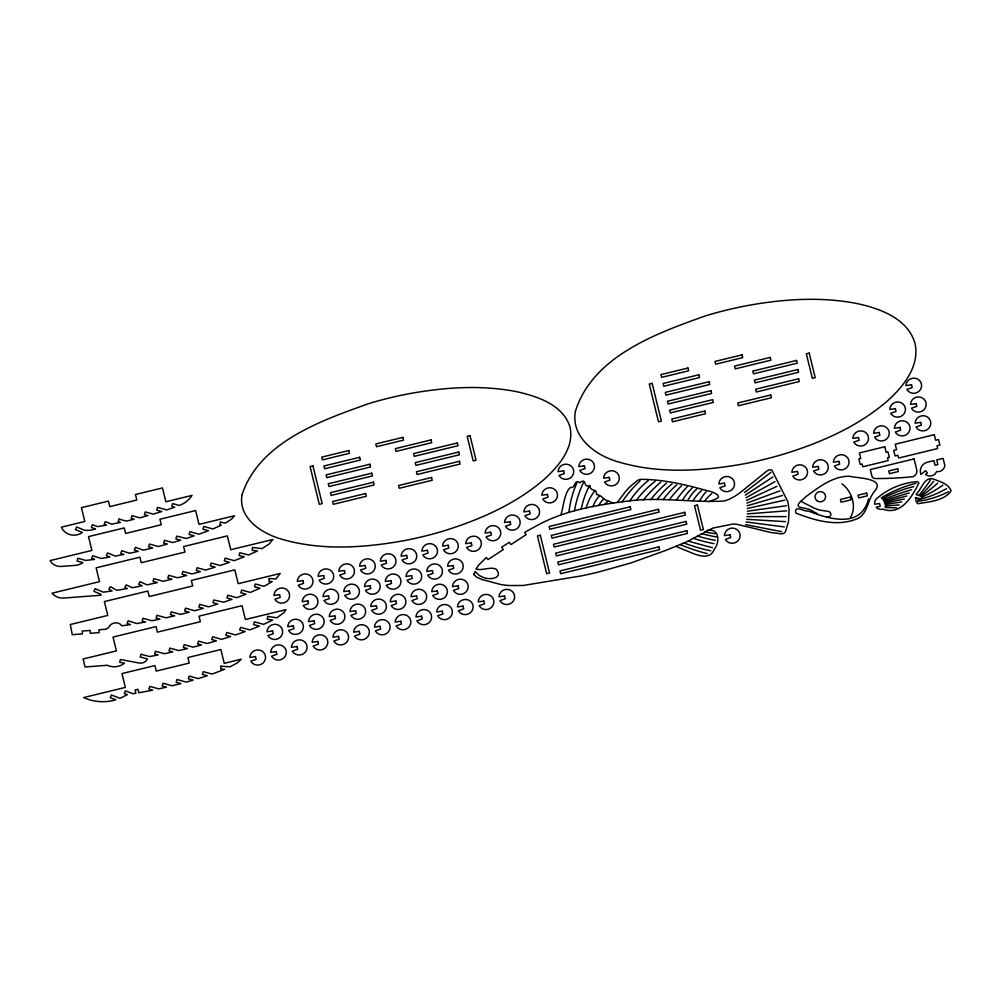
<?xml version="1.0" encoding="UTF-8"?>
<svg xmlns="http://www.w3.org/2000/svg" width="1001" height="1001" viewBox="0 0 1001 1001"><rect width="100%" height="100%" fill="white"/><g stroke="black" fill="none" stroke-linecap="round" stroke-linejoin="round"><path stroke-width="1.5" d="M473.974 574.099L475.162 571.433L478.24 574.574A11.612 11.224 -12.9 0 0 481.519 576.576C487.8 580.542 504.504 579.053 495.97 569.018C489.577 566.566 482.607 570.97 475.95 569.031L478.465 565.29L486.348 557.519L488.038 559.559L503.278 549.599L501.664 547.247L509.284 542.267L510.91 544.619L526.151 534.659L524.624 532.432A229.567 221.947 -12.9 0 1 534.234 527.102C563.175 510.347 596.634 505.03 629.316 500.888C660.76 496.784 692.417 502.877 723.786 501.013A26.627 25.751 -12.9 0 0 729.091 499.299L734.396 496.521A65.816 63.626 -12.9 0 0 741.341 491.704L767.066 470.92L769.444 469.732L771.796 469.932L787.712 501.463L789.088 509.259L788.475 521.721L785.51 531.631L783.833 533.333L781.643 533.871L771.008 532.532L736.874 524.299A24.7 23.874 -12.9 0 0 732.344 524.149L712.587 528.165L686.323 542.029L665.602 550.487L631.206 562.85L599.824 571.684A616.916 596.446 -12.9 0 1 581.944 575.788L523.135 585.485L509.021 585.535A118.669 114.727 -12.9 0 1 500.938 584.546L482.082 579.541L475.963 576.789L473.974 574.099L474.249 575.137M560.973 514.839C563.275 507.407 564.827 490.64 570.858 487.287C574.899 489.489 574.574 477.902 579.742 482.795C587.024 476.776 582.97 489.139 589.914 485.372C589.526 492.042 597.297 487.95 596.446 494.294A1.789 1.739 -12.9 0 0 597.447 494.732C601.126 495.332 602.89 498.435 606.181 500.425C609.008 500.312 610.36 502.59 613.087 503.002M868.58 498.798C860.885 529.116 829.028 519.019 808.27 511.023C803.903 511.886 794.156 504.254 795.745 512.987C813.7 520.12 835.522 526.664 854.704 519.669C868.505 515.878 866.666 499.637 875.037 490.74C885.472 477.777 856.118 478.203 849.761 476.276C832.982 475.875 819.031 487.187 806.093 496.496C804.178 498.998 793.017 505.78 800.9 507.507A21.471 20.758 -12.9 0 0 803.14 507.92L809.271 509.334L817.091 513.563M622.184 501.701L624.874 497.91A123.161 119.069 -12.9 0 1 637.061 483.783L640.127 480.843M617.304 502.364L625.788 491.228A97.285 94.056 -12.9 0 1 629.792 486.886L637.136 480.668A11.762 11.374 -12.9 0 1 640.703 479.329C663.275 479.341 685.91 484.709 707.594 490.828C711.073 491.178 724.086 495.82 715.652 499.061A102.44 99.049 -12.9 0 0 713.275 499.987L708.958 501.751M850.387 517.417C857.156 506.856 851.763 490.94 841.929 483.783M604.604 504.441L607.907 501.238M920.207 495.783L922.659 493.455A138.025 133.446 -12.9 0 0 933.645 481.318M744.519 492.542L770.895 472.347M921.408 496.046L923.448 494.644A147.873 142.968 -12.9 0 0 937.662 483.12M745.295 495.132L772.897 476.976M745.958 497.76L774.962 481.644M746.483 500.412L776.864 486.373M921.683 497.172L924.661 495.858A122.46 118.406 -12.9 0 0 942.879 485.185M746.884 503.09L779.917 490.853M747.159 505.78L782.469 495.457M917.842 499.874L925.324 497.835A105.418 101.914 -12.9 0 0 946.596 488.613M747.309 508.483L784.784 500.125M747.334 511.198L786.361 505.73M885.134 506.081L899.173 504.904M747.234 513.901L786.773 510.848M706.944 530.555C719.068 527.377 720.357 541.991 714.364 549.048C709.847 561.448 695.67 554.529 687.374 551.076A177.027 171.158 -12.9 0 1 682.807 549.261L676.113 546.408M746.996 516.604L786.16 516.616M746.633 519.306L785.472 521.646M826.551 517.029L829.091 517.016L830.755 515.277A3.378 3.266 -12.9 0 0 830.717 513.5L830.192 512.525A3.766 3.641 -12.9 0 0 828.991 511.549L819.631 510.06A72.485 70.083 -12.9 0 1 814.151 508.12L800.938 501.351M746.145 521.984L784.334 526.926M745.545 524.637L781.656 531.631M704.529 501.463A36.674 35.448 -12.9 0 1 711.799 493.593M699.424 501.113A48.448 46.847 -12.9 0 1 706.155 491.766M692.992 500.688A54.054 52.252 -12.9 0 1 701.651 490.365M687.887 500.387A36.849 35.623 -12.9 0 1 696.834 489.039M682.494 500.125A64.164 62.037 -12.9 0 1 692.254 487.912M676.463 499.887A113.288 109.534 -12.9 0 1 687.161 486.799M669.369 499.699A128.766 124.487 -12.9 0 1 681.581 485.698M663.15 499.599A90.641 87.625 -12.9 0 1 676.814 484.809M657.131 499.587A81.018 78.328 -12.9 0 1 672.009 483.971M650.675 499.674A112.688 108.946 -12.9 0 1 666.528 483.058M643.418 499.899A148.623 143.694 -12.9 0 1 660.773 482.144M636.348 500.312A94.332 91.204 -12.9 0 1 655.167 481.306M629.892 500.838A87.663 84.76 -12.9 0 1 648.323 480.493M598.673 505.555A36.574 35.36 -12.9 0 1 603.616 498.836M592.88 506.694A32.833 31.744 -12.9 0 1 599.411 495.858M586.148 508.095A50.876 49.187 -12.9 0 1 594.669 490.89M581.218 509.146A89.439 86.474 -12.9 0 1 589.389 485.798M574.524 510.673A109.86 106.219 -12.9 0 1 583.796 481.881M569.006 512.112A98.311 95.045 -12.9 0 1 576.876 482.995M710.785 550.813A172.134 166.429 -12.9 0 1 684.146 543.03M712.412 547.672A672.847 650.525 -12.9 0 1 688.313 541.066M715.352 540.352A132.708 128.303 -12.9 0 1 697.472 535.973M716.466 536.961A191.579 185.223 -12.9 0 1 701.426 533.596M715.415 533.608A77.753 75.175 -12.9 0 1 704.579 531.806M714.001 543.618A138.163 133.583 -12.9 0 1 693.493 538.325M707.294 553.616A183.834 177.74 -12.9 0 1 680.342 544.657M930.417 480.067A162.65 157.257 -12.9 0 1 919.456 494.719M948.385 491.754A91.091 88.075 -12.9 0 1 917.341 501.401M896.508 507.757A119.106 115.153 -12.9 0 1 885.097 507.419M881.23 497.897A118.068 114.152 -12.9 0 1 915.953 483.383M882.194 498.836A120.47 116.479 -12.9 0 1 913.775 486.611M883.032 499.874A228.516 220.933 -12.9 0 1 911.511 489.789M883.733 501A605.83 585.735 -12.9 0 1 909.183 492.917M884.308 502.202A461.949 446.621 -12.9 0 1 906.793 495.983M884.734 503.465A285.448 275.976 -12.9 0 1 904.316 499.011M885.009 504.767A245.483 237.337 -12.9 0 1 901.776 501.989M918.693 483.27C912.274 496.646 900.737 515.965 882.882 509.121A6.532 6.319 -12.9 0 1 876.989 508.02L876.25 507.269L880.229 506.306L879.554 503.541L874.686 504.204A6.532 6.319 -12.9 0 1 877.764 497.685C888.825 488.388 903.077 482.62 917.379 481.669A1.902 1.839 -12.9 0 1 918.693 483.27M220.946 666.203L220.708 669.056L224.587 669.294L212.099 674.086L203.266 671.633L202.427 674.374L207.295 675.725L198.323 678.603L189.189 676.063L188.351 678.816L193.168 680.142L186.236 682.094L176.989 679.529L176.151 682.282L180.843 683.57L180.205 683.746L172.197 685.773L163.05 683.245L162.2 685.985L166.441 687.161L158.796 688.876L149.762 686.373L148.911 689.126L152.69 690.164L138.801 692.767L137.95 689.289L135.085 689.989L135.886 693.255L132.883 693.718L125.4 690.853L124.287 693.505L127.302 694.656L120.045 698.323L111.399 694.994L110.273 697.647L115.816 699.774L113.526 700.425A45.17 43.669 -12.9 0 1 83.621 697.559L125.338 687.412L121.959 673.585L154.93 665.565L156.281 671.095L189.252 663.075L187.9 657.544L220.871 649.524L224.249 663.35L241.266 659.209L237.375 662.825L230.167 666.791L220.946 666.203M269.169 578.528L268.931 581.381L272.197 581.581L266.066 585.172L263.826 586.323L255.368 583.983L254.517 586.724L259.935 588.225L250.363 592.442L241.691 590.039L240.841 592.78L245.983 594.206L236.711 597.697L227.79 595.22L226.952 597.972L231.994 599.361L223.536 602.227L213.801 599.974L212.95 602.727L217.78 604.066L208.621 606.831L199.712 604.366L198.861 607.106L203.366 608.358L194.707 610.748L185.485 608.195L184.647 610.948L189.214 612.212L180.455 614.401L171.221 611.849L170.37 614.589L174.737 615.803L166.016 617.805L156.907 615.277L156.056 618.03L159.972 619.106L151.939 620.758L142.943 618.268L142.104 621.008L145.595 621.984L136.799 623.548L128.103 620.808L127.165 623.523L130.493 624.574L121.997 625.825A7.695 7.445 -12.9 0 0 108.734 627.377L105.956 629.241L98.949 629.779L99.137 632.619L90.315 633.295L90.128 630.442L82.22 631.055L82.407 633.896L72.26 634.672L70.295 624.536L107.758 615.427L104.379 601.588L147.86 591.015L149.212 596.546L192.692 585.973L191.341 580.442L234.822 569.857L238.2 583.683L280.18 573.473L275.838 578.953L269.169 578.528M915.515 497.635L916.053 501.013A8.746 8.458 -12.9 0 0 917.804 503.753C929.128 501.651 942.955 501.238 950.725 491.529A1.864 1.802 -12.9 0 0 950.887 490.19C947.909 483.683 940.114 481.669 933.983 479.254C925.45 475.863 922.284 486.924 918.117 491.954A8.746 8.458 -12.9 0 0 916.215 494.644L921.946 496.171L921.22 498.948L915.515 497.635M242.067 494.607C237.763 518.28 262.024 533.671 281.706 539.176C320.758 550.688 362.487 547.935 402.114 541.028A375.137 362.687 -12.9 0 0 443.969 530.855C480.105 519.582 515.803 503.978 544.644 478.966C558.758 466.041 574.299 448.01 570.12 427.389C563.175 404.529 537.036 396.196 516.103 391.554C481.206 384.834 445.182 387.249 410.41 393.468A375.137 362.687 -12.9 0 0 368.556 403.653C321.133 420.645 259.497 442.067 242.067 494.607M575.425 411.248C570.482 437.662 596.558 456.006 618.981 462.087C658.971 473.911 701.714 471.208 742.317 464.114A381.031 368.393 -12.9 0 0 784.834 453.778C821.796 442.254 858.282 426.226 887.774 400.625C903.515 386.424 919.894 366.141 915.039 343.481C907.782 318.331 879.654 308.371 856.568 303.453C820.92 296.571 784.108 298.986 748.573 305.355A381.031 368.393 -12.9 0 0 706.055 315.69C656.631 333.245 592.717 356.143 575.425 411.248M252.527 547.484L252.127 550.312L257.47 550.95L248.711 554.954L239.802 552.765L239.039 555.53L244.244 556.806L234.209 560.66L225.125 558.133L224.274 560.885L229.517 562.337L220.145 565.515L211.161 563.025L210.31 565.778L215.19 567.129L205.58 570.07L197.147 567.742L196.296 570.482L200.363 571.609L192.004 573.973L182.895 571.446L182.044 574.199L186.561 575.45L184.222 576.075L177.615 577.777L168.681 575.3L167.83 578.04L171.972 579.179L163.075 581.293L153.854 578.691L153.003 581.443L157.27 582.62L146.947 584.834L139.965 581.706L138.689 584.296L142.092 585.823L132.295 587.7L126.189 584.909L124.912 587.499L127.302 588.588L116.804 590.302L110.335 586.724L108.846 589.214L112.099 591.003L103.278 592.167L95.095 588.676L93.881 591.291L100.813 594.244L101.051 595.22L63.826 598.06A14.202 13.726 -12.9 0 1 51.989 593.218L99.499 581.656L96.121 567.83L139.877 557.182L141.229 562.712L184.972 552.077L183.621 546.546L227.365 535.898L230.743 549.724L272.923 539.464L269.044 544.081L261.987 548.611L252.527 547.484M267.717 616.416L267.217 619.244L272.685 620.069L263.613 624.361L254.392 621.809L253.541 624.549L259.372 626.163L249.825 629.892L240.578 627.339L239.739 630.079L245.182 631.593L235.485 634.922L226.676 632.482L225.838 635.235L230.543 636.536L221.596 639.301L212.575 636.799L211.737 639.551L216.404 640.84L206.994 643.505L198.486 641.14L197.635 643.893L201.539 644.969L193.118 647.147L184.184 644.669L183.333 647.409L187.437 648.548L178.779 650.587L169.87 648.11L169.019 650.863L172.835 651.914L164.339 653.716L155.48 651.263L154.629 654.003L158.095 654.967L149.549 656.568L141.041 654.216L140.19 656.956L147.422 658.958A7.545 7.295 -12.9 0 1 139.126 663.012L120.358 659.509L119.757 662.312L124.512 663.2A16.141 15.603 -13 0 1 108.659 665.853L107.257 665.277L85.06 666.966L83.108 658.996L116.416 650.9L113.038 637.061L156.031 626.601L157.382 632.144L200.375 621.684L199.024 616.153L242.004 605.693L245.383 619.519L285.961 609.647L283.809 612.787L276.802 617.805L267.717 616.416M220.508 522.134L219.857 524.924L221.234 525.212L212.85 528.953L203.791 526.438L202.94 529.179L208.458 530.718L198.986 534.221L189.915 531.706L189.076 534.459L194.194 535.873L186.286 538.475L176.727 536.148L175.876 538.888L180.655 540.215L172.685 542.567L164.477 540.29L163.638 543.043L167.355 544.069L158.283 546.508L149.412 544.043L148.561 546.796L152.69 547.935L143.431 550.187L135.448 547.322L134.384 549.999L138.238 551.376L129.629 553.253L121.709 550.763L120.771 553.478L123.836 554.441L115.29 556.093L107.52 552.915L106.331 555.542L109.947 557.031L101.139 558.458L92.643 555.755L91.692 558.458L94.594 559.384L85.698 560.422L77.915 558.27L77.077 561.023L82.87 562.625A15.465 14.952 -12.9 0 1 76.314 565.302L61.224 566.453A11.862 11.461 -12.9 0 1 50.05 560.623L91.879 550.437L88.501 536.611L124.212 527.927L125.563 533.458L161.274 524.762L159.922 519.231L195.633 510.548L199.011 524.374L234.609 515.715L231.419 519.281L225.325 523.123L220.508 522.134M119.044 519.106L118.193 521.846L120.283 522.422L111.787 524.149L105.293 521.659L104.167 524.311L106.369 525.15L97.735 526.589L92.28 524.799L91.304 527.502L95.445 528.853A21.084 20.383 -12.9 0 1 84.259 530.167L76.639 526.951L75.425 529.567L82.345 532.494A13.989 13.526 -12.9 0 1 61.349 527.189L84.81 521.483L81.431 507.657L108.458 501.076L109.81 506.606L136.824 500.037L135.473 494.507L162.5 487.925L165.878 501.764L192.017 495.395A24.324 23.524 -12.9 0 1 180.731 504.867L179.279 505.43L172.647 503.591L171.809 506.343L174.737 507.144L166.754 509.934L157.57 507.382L156.732 510.135L161.799 511.536L153.228 514.139L145.22 511.911L144.382 514.664L147.923 515.64L139.765 517.83L132.019 515.678L131.169 518.418L134.134 519.244L128.879 520.507L126.264 521.108L119.044 519.106M925.525 470.708L920.97 474.411A9.334 9.022 -12.9 0 1 927.489 462.174L933.908 460.61L935.047 465.29L937.899 464.589L936.761 459.922L943.105 458.37L944.844 465.49A6.982 6.744 -12.9 0 1 936.648 471.621A7.02 6.782 -12.9 0 1 925.462 474.461L927.401 472.885L925.525 470.708M348.798 450.538L321.771 457.107L322.447 459.872L349.474 453.303L348.798 450.538M402.852 437.387L375.825 443.956L376.501 446.721L403.528 440.152L402.852 437.387M687.975 368.018L660.948 374.587L661.623 377.352L688.65 370.783L687.975 368.018M742.029 354.867L715.002 361.436L715.677 364.201L742.704 357.632L742.029 354.867M312.938 465.865L310.085 466.554L319.306 504.341L322.172 503.641L312.938 465.865M652.126 383.345L649.261 384.046L658.495 421.821L661.348 421.121L652.126 383.345M359.659 457.307L323.936 465.991L324.612 468.768L360.335 460.072L359.659 457.307M431.081 439.927L395.37 448.623L396.046 451.388L431.756 442.692L431.081 439.927M698.836 374.787L663.125 383.483L663.801 386.248L699.511 377.552L698.836 374.787M770.257 357.42L734.546 366.103L735.222 368.868L770.933 360.185L770.257 357.42M470.045 435.648L467.179 436.348L473.173 460.873L476.026 460.172L470.045 435.648M809.221 353.128L806.356 353.828L812.349 378.353L815.214 377.665L809.221 353.128M369.857 464.239L326.113 474.887L326.789 477.652L370.533 467.004L369.857 464.239M457.344 442.955L413.601 453.603L414.276 456.368L458.02 445.72L457.344 442.955M709.033 381.731L665.29 392.367L665.965 395.132L709.709 384.497L709.033 381.731M796.533 360.435L752.79 371.083L753.465 373.848L797.209 363.2L796.533 360.435M371.771 473.198L328.278 483.771L328.954 486.536L372.435 475.963L371.771 473.198M458.733 452.039L415.252 462.625L415.928 465.377L459.409 454.804L458.733 452.039M710.948 390.69L667.467 401.251L668.142 404.016L711.623 393.443L710.948 390.69M797.91 369.519L754.429 380.105L755.104 382.87L798.585 372.284L797.91 369.519M373.448 482.207L330.455 492.667L331.131 495.432L374.124 484.972L373.448 482.207M459.421 461.286L416.429 471.746L417.104 474.512L460.097 464.051L459.421 461.286M712.624 399.687L669.631 410.147L670.307 412.912L713.3 402.452L712.624 399.687M798.598 378.766L755.617 389.226L756.293 391.992L799.273 381.531L798.598 378.766M365.59 493.531L332.62 501.551L333.295 504.316L366.266 496.296L365.59 493.531M431.544 477.49L398.573 485.51L399.249 488.275L432.219 480.255L431.544 477.49M704.779 411.011L671.809 419.031L672.484 421.796L705.455 413.776L704.779 411.011M770.72 394.97L737.75 402.99L738.425 405.755L771.396 397.735L770.72 394.97M911.523 384.809L905.93 385.61A7.858 7.595 -12.9 0 1 920.67 382.019L921.095 382.92A7.858 7.595 -12.9 0 1 917.029 392.592A7.858 7.595 -12.9 0 1 906.868 389.427L912.199 387.575L911.523 384.809M563.638 470.845L558.045 471.646A7.858 7.595 -12.9 0 1 572.785 468.068L573.223 468.956A7.858 7.595 -12.9 0 1 569.144 478.641A7.858 7.595 -12.9 0 1 558.983 475.462L564.314 473.611L563.638 470.845M584.396 465.79L578.803 466.604A7.858 7.595 -12.9 0 1 593.543 463.013L593.968 463.913A7.858 7.595 -12.9 0 1 589.902 473.586A7.858 7.595 -12.9 0 1 579.742 470.42L585.072 468.556L584.396 465.79M609.221 477.402L603.628 478.203A7.858 7.595 -12.9 0 1 618.368 474.612L618.793 475.513A7.858 7.595 -12.9 0 1 614.727 485.185A7.858 7.595 -12.9 0 1 604.566 482.019L609.897 480.167L609.221 477.402M895.357 408.646L889.764 409.447A7.858 7.595 -12.9 0 1 904.504 405.855L904.929 406.756A7.858 7.595 -12.9 0 1 900.862 416.441A7.858 7.595 -12.9 0 1 890.702 413.263L896.033 411.411L895.357 408.646M916.115 403.591L910.522 404.391A7.858 7.595 -12.9 0 1 925.262 400.813L925.687 401.714A7.858 7.595 -12.9 0 1 921.608 411.386A7.858 7.595 -12.9 0 1 911.448 408.22L916.791 406.356L916.115 403.591M547.409 494.406L541.816 495.207A7.858 7.595 -12.9 0 1 556.556 491.629L556.981 492.53A7.858 7.595 -12.9 0 1 552.915 502.202A7.858 7.595 -12.9 0 1 542.742 499.036L548.085 497.172L547.409 494.406M529.491 511.098L523.898 511.899A7.858 7.595 -12.9 0 1 538.638 508.308L539.064 509.209A7.858 7.595 -12.9 0 1 534.997 518.881A7.858 7.595 -12.9 0 1 524.837 515.715L530.167 513.863L529.491 511.098M510.085 521.671L504.491 522.484A7.858 7.595 -12.9 0 1 519.244 518.893L519.669 519.794A7.858 7.595 -12.9 0 1 515.59 529.466A7.858 7.595 -12.9 0 1 505.43 526.301L510.76 524.436L510.085 521.671M858.433 437.537L852.839 438.338A7.858 7.595 -12.9 0 1 867.579 434.747L868.005 435.648A7.858 7.595 -12.9 0 1 863.938 445.32A7.858 7.595 -12.9 0 1 853.778 442.154L859.108 440.302L858.433 437.537M879.191 432.482L873.598 433.283A7.858 7.595 -12.9 0 1 888.337 429.704L888.763 430.605A7.858 7.595 -12.9 0 1 884.696 440.277A7.858 7.595 -12.9 0 1 874.536 437.099L879.866 435.247L879.191 432.482M899.949 427.44L894.356 428.24A7.858 7.595 -12.9 0 1 909.096 424.649L909.521 425.55A7.858 7.595 -12.9 0 1 905.442 435.222A7.858 7.595 -12.9 0 1 895.282 432.057L900.625 430.205L899.949 427.44M920.707 422.384L915.114 423.185A7.858 7.595 -12.9 0 1 929.854 419.607L930.279 420.495A7.858 7.595 -12.9 0 1 926.2 430.18A7.858 7.595 -12.9 0 1 916.04 427.002L921.383 425.15L920.707 422.384M490.69 532.257L485.097 533.058A7.858 7.595 -12.9 0 1 499.837 529.479L500.262 530.367A7.858 7.595 -12.9 0 1 496.183 540.052A7.858 7.595 -12.9 0 1 486.023 536.874L491.366 535.022L490.69 532.257M302.89 580.605L297.297 581.406A7.858 7.595 -12.9 0 1 312.037 577.815L312.462 578.716A7.858 7.595 -12.9 0 1 308.396 588.388A7.858 7.595 -12.9 0 1 298.235 585.222L303.566 583.37L302.89 580.605M323.648 575.55L318.055 576.351A7.858 7.595 -12.9 0 1 332.795 572.772L333.22 573.673A7.858 7.595 -12.9 0 1 329.141 583.345A7.858 7.595 -12.9 0 1 318.981 580.18L324.324 578.315L323.648 575.55M344.407 570.507L338.813 571.308A7.858 7.595 -12.9 0 1 353.553 567.717L353.979 568.618A7.858 7.595 -12.9 0 1 349.9 578.29A7.858 7.595 -12.9 0 1 339.739 575.125L345.082 573.273L344.407 570.507M365.152 565.452L359.572 566.253A7.858 7.595 -12.9 0 1 374.311 562.675L374.737 563.563A7.858 7.595 -12.9 0 1 370.658 573.248A7.858 7.595 -12.9 0 1 360.498 570.07L365.828 568.218L365.152 565.452M385.911 560.397L380.317 561.211A7.858 7.595 -12.9 0 1 395.07 557.62L395.495 558.52A7.858 7.595 -12.9 0 1 391.416 568.193A7.858 7.595 -12.9 0 1 381.256 565.027L386.586 563.175L385.911 560.397M406.669 555.355L401.076 556.156A7.858 7.595 -12.9 0 1 415.815 552.565L416.241 553.465A7.858 7.595 -12.9 0 1 412.174 563.15A7.858 7.595 -12.9 0 1 402.014 559.972L407.344 558.12L406.669 555.355M427.427 550.3L421.834 551.113A7.858 7.595 -12.9 0 1 436.574 547.522L436.999 548.423A7.858 7.595 -12.9 0 1 432.933 558.095A7.858 7.595 -12.9 0 1 422.772 554.929L428.103 553.065L427.427 550.3M448.185 545.257L442.592 546.058A7.858 7.595 -12.9 0 1 457.332 542.467L457.757 543.368A7.858 7.595 -12.9 0 1 453.678 553.04A7.858 7.595 -12.9 0 1 443.518 549.874L448.861 548.022L448.185 545.257M471.283 542.842L465.69 543.643A7.858 7.595 -12.9 0 1 480.43 540.052L480.855 540.953A7.858 7.595 -12.9 0 1 476.776 550.625A7.858 7.595 -12.9 0 1 466.616 547.459L471.959 545.608L471.283 542.842M724.461 483.158L718.868 483.958A7.858 7.595 -12.9 0 1 733.62 480.38L734.046 481.281A7.858 7.595 -12.9 0 1 729.967 490.953A7.858 7.595 -12.9 0 1 719.807 487.775L725.137 485.923L724.461 483.158M630.217 506.769L549.136 526.488L549.812 529.254L630.893 509.534L630.217 506.769M884.771 446.759L859.396 452.927L860.747 458.471L858.896 458.921L860.247 464.451L862.099 464.001L862.774 466.766L888.15 460.585L887.474 457.82L889.326 457.369L887.975 451.839L886.123 452.289L884.771 446.759M934.296 434.709L895.219 444.219L896.571 449.749L893.705 450.45L895.057 455.981L897.922 455.28L898.598 458.045L937.674 448.536L936.999 445.77L939.864 445.082L938.513 439.552L935.647 440.24L934.296 434.709M279.529 594.644L273.936 595.445A7.858 7.595 -12.9 0 1 288.676 591.866L289.101 592.755A7.858 7.595 -12.9 0 1 285.035 602.439A7.858 7.595 -12.9 0 1 274.875 599.261L280.205 597.409L279.529 594.644M797.459 471.471L791.866 472.284A7.858 7.595 -12.9 0 1 806.606 468.693L807.031 469.594A7.858 7.595 -12.9 0 1 802.952 479.266A7.858 7.595 -12.9 0 1 792.792 476.101L798.135 474.249L797.459 471.471M818.205 466.428L812.624 467.229A7.858 7.595 -12.9 0 1 827.364 463.638L827.789 464.539A7.858 7.595 -12.9 0 1 823.71 474.224A7.858 7.595 -12.9 0 1 813.55 471.046L818.881 469.194L818.205 466.428M838.963 461.373L833.37 462.187A7.858 7.595 -12.9 0 1 848.122 458.596L848.548 459.497A7.858 7.595 -12.9 0 1 844.469 469.169A7.858 7.595 -12.9 0 1 834.308 466.003L839.639 464.139L838.963 461.373M540.302 535.247L537.449 535.935L546.671 573.723L549.536 573.022L540.302 535.247M658.445 509.321L551.301 535.385L551.976 538.15L659.121 512.087L658.445 509.321M697.409 505.03L694.544 505.73L700.537 530.255L703.39 529.554L697.409 505.03M307.845 600.888L302.252 601.689A7.858 7.595 -12.9 0 1 316.992 598.097L317.417 598.998A7.858 7.595 -12.9 0 1 313.351 608.683A7.858 7.595 -12.9 0 1 303.19 605.505L308.521 603.653L307.845 600.888M328.603 595.833L323.01 596.634A7.858 7.595 -12.9 0 1 337.75 593.055L338.175 593.956A7.858 7.595 -12.9 0 1 334.096 603.628A7.858 7.595 -12.9 0 1 323.936 600.462L329.279 598.598L328.603 595.833M349.362 590.79L343.768 591.591A7.858 7.595 -12.9 0 1 358.508 588L358.934 588.901A7.858 7.595 -12.9 0 1 354.855 598.573A7.858 7.595 -12.9 0 1 344.694 595.407L350.037 593.555L349.362 590.79M370.107 585.735L364.527 586.536A7.858 7.595 -12.9 0 1 379.266 582.957L379.692 583.858A7.858 7.595 -12.9 0 1 375.613 593.53A7.858 7.595 -12.9 0 1 365.453 590.365L370.783 588.5L370.107 585.735M390.865 580.693L385.272 581.493A7.858 7.595 -12.9 0 1 400.025 577.902L400.45 578.803A7.858 7.595 -12.9 0 1 396.371 588.475A7.858 7.595 -12.9 0 1 386.211 585.31L391.541 583.458L390.865 580.693M411.624 575.638L406.031 576.438A7.858 7.595 -12.9 0 1 420.77 572.86L421.196 573.748A7.858 7.595 -12.9 0 1 417.129 583.433A7.858 7.595 -12.9 0 1 406.969 580.255L412.299 578.403L411.624 575.638M432.382 570.583L426.789 571.396A7.858 7.595 -12.9 0 1 441.529 567.805L441.954 568.706A7.858 7.595 -12.9 0 1 437.887 578.378A7.858 7.595 -12.9 0 1 427.727 575.212L433.058 573.36L432.382 570.583M453.14 565.54L447.547 566.341A7.858 7.595 -12.9 0 1 462.287 562.75L462.712 563.651A7.858 7.595 -12.9 0 1 458.633 573.335A7.858 7.595 -12.9 0 1 448.473 570.157L453.816 568.305L453.14 565.54M684.722 512.337L553.478 544.269L554.154 547.034L685.397 515.102L684.722 512.337M914.088 458.908L870.332 469.557L871.909 476.051A3.378 3.266 -12.9 0 0 875.149 478.528L880.592 478.528A344.632 333.208 -12.9 0 0 912.849 476.714A6.056 5.856 -12.9 0 0 916.741 469.782L914.088 458.908M897.672 468.768L888.775 470.933L889.451 473.698L898.347 471.534L897.672 468.768M686.098 521.421L555.643 553.153L556.318 555.918L686.774 524.186L686.098 521.421M272.56 630.955L266.967 631.769A7.858 7.595 -12.9 0 1 281.706 628.178L282.132 629.078A7.858 7.595 -12.9 0 1 278.053 638.751A7.858 7.595 -12.9 0 1 267.893 635.585L273.235 633.733L272.56 630.955M293.318 625.913L287.725 626.714A7.858 7.595 -12.9 0 1 302.465 623.122L302.89 624.023A7.858 7.595 -12.9 0 1 298.811 633.708A7.858 7.595 -12.9 0 1 288.651 630.53L293.994 628.678L293.318 625.913M314.064 620.858L308.483 621.671A7.858 7.595 -12.9 0 1 323.223 618.08L323.648 618.981A7.858 7.595 -12.9 0 1 319.569 628.653A7.858 7.595 -12.9 0 1 309.409 625.487L314.739 623.623L314.064 620.858M334.822 615.815L329.229 616.616A7.858 7.595 -12.9 0 1 343.969 613.025L344.407 613.926A7.858 7.595 -12.9 0 1 340.327 623.598A7.858 7.595 -12.9 0 1 330.167 620.432L335.498 618.58L334.822 615.815M355.58 610.76L349.987 611.561A7.858 7.595 -12.9 0 1 364.727 607.982L365.152 608.883A7.858 7.595 -12.9 0 1 361.086 618.555A7.858 7.595 -12.9 0 1 350.926 615.39L356.256 613.525L355.58 610.76M376.338 605.718L370.745 606.518A7.858 7.595 -12.9 0 1 385.485 602.927L385.911 603.828A7.858 7.595 -12.9 0 1 381.844 613.5A7.858 7.595 -12.9 0 1 371.684 610.335L377.014 608.483L376.338 605.718M395.82 600.975L390.227 601.776A7.858 7.595 -12.9 0 1 404.98 598.185L405.405 599.086A7.858 7.595 -12.9 0 1 401.326 608.758A7.858 7.595 -12.9 0 1 391.166 605.592L396.496 603.741L395.82 600.975M416.579 595.92L410.986 596.721A7.858 7.595 -12.9 0 1 425.725 593.143L426.151 594.043A7.858 7.595 -12.9 0 1 422.084 603.716A7.858 7.595 -12.9 0 1 411.924 600.55L417.254 598.686L416.579 595.92M437.337 590.878L431.744 591.679A7.858 7.595 -12.9 0 1 446.484 588.087L446.909 588.988A7.858 7.595 -12.9 0 1 442.842 598.661A7.858 7.595 -12.9 0 1 432.682 595.495L438.013 593.643L437.337 590.878M458.095 585.823L452.502 586.624A7.858 7.595 -12.9 0 1 467.242 583.045L467.667 583.933A7.858 7.595 -12.9 0 1 463.588 593.618A7.858 7.595 -12.9 0 1 453.428 590.44L458.771 588.588L458.095 585.823M686.786 530.668L557.82 562.049L558.495 564.814L687.462 533.433L686.786 530.668M850.362 497.047L840.465 499.449L841.14 502.227L851.038 499.812L850.362 497.047M866.666 493.08L858.07 495.17L858.745 497.935L867.341 495.845L866.666 493.08M658.908 546.871L559.997 570.933L560.673 573.698L659.584 549.637L658.908 546.871M730.004 534.784L724.411 535.585A7.858 7.595 -12.9 0 1 739.151 531.994L739.576 532.895A7.858 7.595 -12.9 0 1 735.51 542.567A7.858 7.595 -12.9 0 1 725.35 539.401L730.68 537.55L730.004 534.784M255.493 656.606L249.9 657.407A7.858 7.595 -12.9 0 1 264.639 653.816L265.065 654.717A7.858 7.595 -12.9 0 1 260.986 664.389A7.858 7.595 -12.9 0 1 250.826 661.223L256.168 659.371L255.493 656.606M276.238 651.551L270.645 652.352A7.858 7.595 -12.9 0 1 285.398 648.773L285.823 649.674A7.858 7.595 -12.9 0 1 281.744 659.346A7.858 7.595 -12.9 0 1 271.584 656.181L276.914 654.316L276.238 651.551M296.997 646.508L291.404 647.309A7.858 7.595 -12.9 0 1 306.143 643.718L306.581 644.619A7.858 7.595 -12.9 0 1 302.502 654.291A7.858 7.595 -12.9 0 1 292.342 651.125L297.672 649.274L296.997 646.508M317.755 641.453L312.162 642.254A7.858 7.595 -12.9 0 1 326.902 638.676L327.327 639.576A7.858 7.595 -12.9 0 1 323.26 649.249A7.858 7.595 -12.9 0 1 313.1 646.07L318.431 644.219L317.755 641.453M338.513 636.411L332.92 637.212A7.858 7.595 -12.9 0 1 347.66 633.62L348.085 634.521A7.858 7.595 -12.9 0 1 344.019 644.194A7.858 7.595 -12.9 0 1 333.846 641.028L339.189 639.176L338.513 636.411M359.271 631.356L353.678 632.157A7.858 7.595 -12.9 0 1 368.418 628.578L368.843 629.466A7.858 7.595 -12.9 0 1 364.764 639.151A7.858 7.595 -12.9 0 1 354.604 635.973L359.947 634.121L359.271 631.356M380.017 626.301L374.437 627.114A7.858 7.595 -12.9 0 1 389.176 623.523L389.602 624.424A7.858 7.595 -12.9 0 1 385.523 634.096A7.858 7.595 -12.9 0 1 375.362 630.93L380.693 629.066L380.017 626.301M400.775 621.258L395.182 622.059A7.858 7.595 -12.9 0 1 409.935 618.468L410.36 619.369A7.858 7.595 -12.9 0 1 406.281 629.053A7.858 7.595 -12.9 0 1 396.121 625.875L401.451 624.023L400.775 621.258M421.534 616.203L415.941 617.004A7.858 7.595 -12.9 0 1 430.68 613.425L431.106 614.326A7.858 7.595 -12.9 0 1 427.039 623.998A7.858 7.595 -12.9 0 1 416.879 620.833L422.209 618.968L421.534 616.203M442.292 611.161L436.699 611.961A7.858 7.595 -12.9 0 1 451.438 608.37L451.864 609.271A7.858 7.595 -12.9 0 1 447.797 618.943A7.858 7.595 -12.9 0 1 437.637 615.778L442.968 613.926L442.292 611.161M463.05 606.106L457.457 606.906A7.858 7.595 -12.9 0 1 472.197 603.328L472.622 604.229A7.858 7.595 -12.9 0 1 468.543 613.901A7.858 7.595 -12.9 0 1 458.383 610.735L463.726 608.871L463.05 606.106M483.808 601.063L478.215 601.864A7.858 7.595 -12.9 0 1 492.955 598.273L493.38 599.174A7.858 7.595 -12.9 0 1 489.301 608.846A7.858 7.595 -12.9 0 1 479.141 605.68L484.484 603.828L483.808 601.063M504.554 596.008L498.973 596.809A7.858 7.595 -12.9 0 1 513.713 593.23L514.139 594.119A7.858 7.595 -12.9 0 1 510.06 603.803A7.858 7.595 -12.9 0 1 499.899 600.625L505.23 598.773L504.554 596.008M817.517 501.151A5.305 5.13 -12.9 0 0 825.6 496.821A5.305 5.13 -12.9 0 0 817.792 492.242A5.305 5.13 -12.9 0 0 817.517 501.151"/></g></svg>
